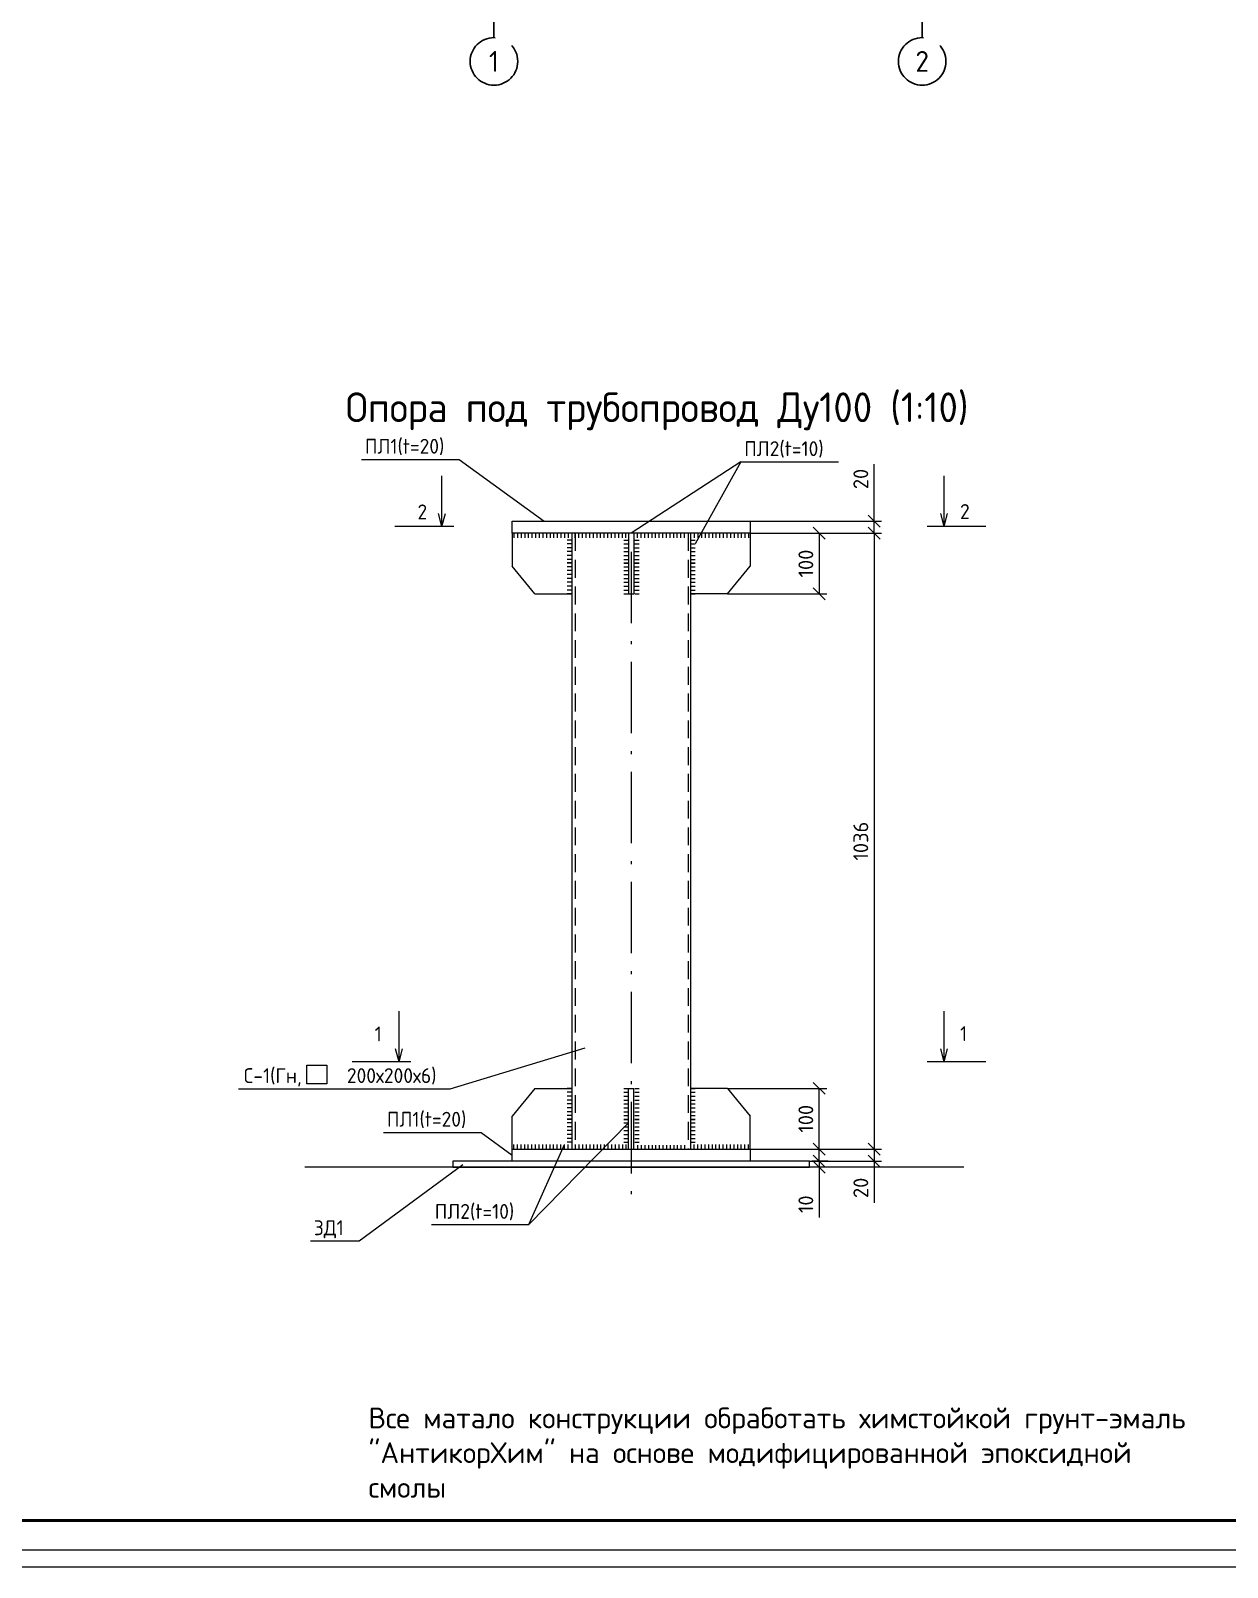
# Model space of a CAD drawing. Header units: millimetres. Extents: x 1601 to 15402, y -324 to 12625.
# Drawn here: x 11377.6 to 11578.7, y 318.2 to 576.6 of the extents above; entities that cross this region are included whole.
import ezdxf

# ---------------------------------------------------------------- set-up
doc = ezdxf.new("R2010")
doc.units = ezdxf.units.MM
for name, pattern in [('ACAD_ISO10W100', [18.5, 12, -3, 0.5, -3]), ('HIDDEN', [0.375, 0.25, -0.125]), ('осевая2', [28.575, 19.05, -3.175, 3.175, -3.175])]:
    doc.linetypes.add(name, pattern=pattern)
doc.layers.add('Осевая', color=2, linetype='осевая2', lineweight=30)
doc.layers.add('Основной', color=1, linetype='Continuous', lineweight=60)
doc.layers.add('РАЗМЕР', color=7, linetype='Continuous')
doc.styles.add('-ISOCPEUR-', font='isocpeur.TTF')
doc.styles.add('GOST', font='GOST Common.ttf')
doc.styles.get("Standard").update_dxf_attribs({"font": 'GOST Common.ttf'})
doc.dimstyles.new('М 1 к 50', dxfattribs={"dimtxt": 2.5, "dimasz": 2, "dimexe": 1.25, "dimexo": 0, "dimgap": 1, "dimtad": 1, "dimdec": 0, "dimlfac": 50, "dimzin": 0, "dimdsep": 46, "dimtxsty": 'GOST', "dimblk": 'OBLIQUE', "dimcen": 0, "dimclrd": 256, "dimclre": 256, "dimclrt": 256, "dimazin": 2, "dimtfac": 1, "dimtdec": 0, "dimtmove": 0, "dimatfit": 3, "dimldrblk": 'NONE', "dimfxl": 1.25, "dimtolj": 1, "dimtzin": 0, "dimlwd": -1, "dimlwe": -1, "dimarcsym": 2})

# ---------------------------------------------------------------- blocks, each defined once
blk = doc.blocks.new('_Oblique')
at = {"color": 0, "linetype": 'ByBlock', "lineweight": -2}
blk.add_line((-0.5, -0.5), (0.5, 0.5), dxfattribs=at)
blk = doc.blocks.new('*D809')
at = {"transparency": 16777216}
for p, q in [((11519.37, 494.13), (11519.37, 503.73)), ((11498.51, 494.13), (11520.62, 494.13)), ((11519.37, 492.13), (11519.37, 494.13)), ((11498.51, 492.13), (11520.62, 492.13))]:
    blk.add_line(p, q, dxfattribs=at)
at = {"layer": 'Defpoints', "color": 0, "transparency": 16777216}
for p in [(11498.51, 494.13), (11498.51, 492.13), (11519.37, 492.13)]:
    blk.add_point(p, dxfattribs=at)
at = {"transparency": 16777216, "xscale": 2, "yscale": 2, "zscale": 2}
for p, rotation in [((11519.37, 494.13), 90), ((11519.37, 492.13), 270)]:
    blk.add_blockref('_Oblique', p, dxfattribs=dict(at, rotation=rotation))
at = {"transparency": 16777216, "insert": (11517.12, 501.23), "char_height": 2.5, "attachment_point": 5, "rotation": 90, "style": '-ISOCPEUR-'}
blk.add_mtext('\\A1;20', dxfattribs=at)
blk = doc.blocks.new('_None')
blk = doc.blocks.new('*D788')
at = {"transparency": 16777216}
for p, q in [((11498.51, 492.13), (11511.38, 492.13)), ((11510.13, 492.13), (11510.13, 481.9)), ((11494.71, 481.9), (11511.38, 481.9))]:
    blk.add_line(p, q, dxfattribs=at)
at = {"layer": 'Defpoints', "color": 0, "transparency": 16777216}
for p in [(11498.51, 492.13), (11494.71, 481.9), (11510.13, 481.9)]:
    blk.add_point(p, dxfattribs=at)
at = {"transparency": 16777216, "xscale": 2, "yscale": 2, "zscale": 2}
for p, rotation in [((11510.13, 492.13), 90), ((11510.13, 481.9), 270)]:
    blk.add_blockref('_Oblique', p, dxfattribs=dict(at, rotation=rotation))
at = {"transparency": 16777216, "insert": (11507.88, 487.01), "char_height": 2.5, "attachment_point": 5, "rotation": 90, "style": '-ISOCPEUR-'}
blk.add_mtext('\\A1;100', dxfattribs=at)
blk = doc.blocks.new('*D810')
at = {"transparency": 16777216}
for p, q in [((11519.37, 388.53), (11520.62, 388.53)), ((11519.37, 388.53), (11519.37, 386.53)), ((11508.51, 386.53), (11520.62, 386.53)), ((11519.37, 386.53), (11519.37, 379.53))]:
    blk.add_line(p, q, dxfattribs=at)
at = {"layer": 'Defpoints', "color": 0, "transparency": 16777216}
for p in [(11519.37, 388.53), (11508.51, 386.53), (11519.37, 386.53)]:
    blk.add_point(p, dxfattribs=at)
at = {"transparency": 16777216, "xscale": 2, "yscale": 2, "zscale": 2}
for p, rotation in [((11519.37, 388.53), 90), ((11519.37, 386.53), 270)]:
    blk.add_blockref('_Oblique', p, dxfattribs=dict(at, rotation=rotation))
at = {"transparency": 16777216, "insert": (11517.12, 382.03), "char_height": 2.5, "attachment_point": 5, "rotation": 90, "style": '-ISOCPEUR-'}
blk.add_mtext('\\A1;20', dxfattribs=at)
blk = doc.blocks.new('*D789')
at = {"transparency": 16777216}
for p, q in [((11510.13, 386.53), (11510.13, 388.53)), ((11511.65, 386.53), (11508.88, 386.53)), ((11511.4, 385.53), (11508.88, 385.53)), ((11510.13, 386.53), (11510.13, 385.53)), ((11510.13, 385.53), (11510.13, 377.03))]:
    blk.add_line(p, q, dxfattribs=at)
at = {"layer": 'Defpoints', "color": 0, "transparency": 16777216}
for p in [(11510.13, 385.53), (11511.4, 385.53), (11511.65, 386.53)]:
    blk.add_point(p, dxfattribs=at)
at = {"transparency": 16777216, "xscale": 2, "yscale": 2, "zscale": 2}
for p, rotation in [((11510.13, 386.53), 270), ((11510.13, 385.53), 90)]:
    blk.add_blockref('_Oblique', p, dxfattribs=dict(at, rotation=rotation))
at = {"transparency": 16777216, "insert": (11507.88, 379.28), "char_height": 2.5, "attachment_point": 5, "rotation": 90, "style": '-ISOCPEUR-'}
blk.add_mtext('\\A1;10', dxfattribs=at)
blk = doc.blocks.new('*D790')
at = {"transparency": 16777216}
for p, q in [((11519.37, 492.13), (11520.62, 492.13)), ((11519.37, 492.13), (11519.37, 388.53)), ((11511.38, 388.53), (11520.62, 388.53))]:
    blk.add_line(p, q, dxfattribs=at)
at = {"layer": 'Defpoints', "color": 0, "transparency": 16777216}
for p in [(11519.37, 492.13), (11511.38, 388.53), (11519.37, 388.53)]:
    blk.add_point(p, dxfattribs=at)
at = {"transparency": 16777216, "xscale": 2, "yscale": 2, "zscale": 2}
for p, rotation in [((11519.37, 492.13), 90), ((11519.37, 388.53), 270)]:
    blk.add_blockref('_Oblique', p, dxfattribs=dict(at, rotation=rotation))
at = {"transparency": 16777216, "insert": (11517.12, 440.33), "char_height": 2.5, "width": 4.3278, "attachment_point": 5, "rotation": 90, "style": '-ISOCPEUR-'}
blk.add_mtext('\\A1;1036', dxfattribs=at)
blk = doc.blocks.new('*D791')
at = {"transparency": 16777216}
for p, q in [((11494.71, 398.76), (11511.38, 398.76)), ((11510.13, 388.53), (11510.13, 398.76)), ((11498.51, 388.53), (11511.38, 388.53))]:
    blk.add_line(p, q, dxfattribs=at)
at = {"layer": 'Defpoints', "color": 0, "transparency": 16777216}
for p in [(11494.71, 398.76), (11510.13, 398.76), (11498.51, 388.53)]:
    blk.add_point(p, dxfattribs=at)
at = {"transparency": 16777216, "xscale": 2, "yscale": 2, "zscale": 2}
for p, rotation in [((11510.13, 398.76), 90), ((11510.13, 388.53), 270)]:
    blk.add_blockref('_Oblique', p, dxfattribs=dict(at, rotation=rotation))
at = {"transparency": 16777216, "insert": (11507.88, 393.65), "char_height": 2.5, "width": 2.259, "attachment_point": 5, "rotation": 90, "style": '-ISOCPEUR-'}
blk.add_mtext('\\A1;100', dxfattribs=at)

msp = doc.modelspace()

# ---------------------------------------------------------------- linework, layer by layer
at = {"color": 18, "true_color": 0x000000}
for p, q in [((11433.1744, 504.5104), (11449.5736, 504.5104)), ((11449.5736, 504.5104), (11463.8765, 494.1303)), ((11496.9454, 504.1026), (11478.5109, 492.1303)), ((11496.9454, 504.1026), (11489.2854, 490.311)), ((11496.9454, 504.1026), (11513.3445, 504.1026)), ((11446.6893, 493.2588), (11446.6893, 501.7694)), ((11531.1326, 493.2588), (11531.1326, 501.7694)), ((11446.6893, 493.2588), (11446.1025, 495.4408)), ((11446.6893, 493.2588), (11447.2761, 495.4408)), ((11478.5109, 494.1303), (11491.0109, 494.1303)), ((11531.1326, 493.2588), (11530.5458, 495.4408)), ((11531.1326, 493.2588), (11531.7194, 495.4408)), ((11448.6855, 493.2588), (11438.794, 493.2588)), ((11458.5109, 492.1303), (11458.5109, 486.5722)), ((11458.7829, 492.1303), (11458.7829, 491.3376)), ((11459.3909, 492.1303), (11459.3909, 491.3376)), ((11459.9989, 492.1303), (11459.9989, 491.3376)), ((11460.6069, 492.1303), (11460.6069, 491.3376)), ((11461.2149, 492.1303), (11461.2149, 491.3376)), ((11461.8229, 492.1303), (11461.8229, 491.3376)), ((11462.4309, 492.1303), (11462.4309, 491.3376)), ((11463.0389, 492.1303), (11463.0389, 491.3376)), ((11463.6469, 492.1303), (11463.6469, 491.3376)), ((11464.2549, 492.1303), (11464.2549, 491.3376)), ((11464.8629, 492.1303), (11464.8629, 491.3376)), ((11465.4709, 492.1303), (11465.4709, 491.3376)), ((11466.0789, 492.1303), (11466.0789, 491.3376)), ((11466.6869, 492.1303), (11466.6869, 491.3376)), ((11467.2949, 492.1303), (11467.2949, 491.3376)), ((11468.5109, 490.9628), (11467.7364, 490.9628)), ((11467.9029, 492.1303), (11467.9029, 491.3376)), ((11468.5109, 492.1303), (11468.5109, 388.5303)), ((11469.1189, 491.3597), (11469.1189, 492.1524)), ((11469.7269, 491.3597), (11469.7269, 492.1524)), ((11470.3349, 491.3597), (11470.3349, 492.1524)), ((11470.9429, 491.3597), (11470.9429, 492.1524)), ((11471.5509, 491.3597), (11471.5509, 492.1524)), ((11472.1589, 491.3597), (11472.1589, 492.1524)), ((11472.7669, 491.3597), (11472.7669, 492.1524)), ((11473.3749, 491.3597), (11473.3749, 492.1524)), ((11473.9829, 491.3597), (11473.9829, 492.1524)), ((11474.591, 491.3597), (11474.591, 492.1524)), ((11475.199, 491.3597), (11475.199, 492.1524)), ((11475.807, 491.3597), (11475.807, 492.1524)), ((11476.415, 491.3597), (11476.415, 492.1524)), ((11477.023, 491.3597), (11477.023, 492.1524)), ((11477.2586, 490.9628), (11478.0331, 490.9628)), ((11477.631, 491.3597), (11477.631, 492.1524)), ((11478.0515, 492.1303), (11478.0331, 481.9073)), ((11478.9703, 492.1303), (11478.9703, 481.9073)), ((11479.1033, 490.9628), (11479.8778, 490.9628)), ((11479.5783, 491.3376), (11479.5783, 492.1303)), ((11480.1863, 491.3376), (11480.1863, 492.1303)), ((11480.7943, 491.3376), (11480.7943, 492.1303)), ((11481.4023, 491.3376), (11481.4023, 492.1303)), ((11482.0103, 491.3376), (11482.0103, 492.1303)), ((11482.6184, 491.3376), (11482.6184, 492.1303)), ((11483.2264, 491.3376), (11483.2264, 492.1303)), ((11483.8344, 491.3376), (11483.8344, 492.1303)), ((11484.4424, 491.3376), (11484.4424, 492.1303)), ((11485.0504, 491.3376), (11485.0504, 492.1303)), ((11485.6584, 491.3376), (11485.6584, 492.1303)), ((11486.2664, 491.3376), (11486.2664, 492.1303)), ((11486.8744, 491.3376), (11486.8744, 492.1303)), ((11487.4824, 491.3376), (11487.4824, 492.1303)), ((11488.5109, 492.1303), (11488.5109, 388.5303)), ((11488.5109, 490.9628), (11489.2854, 490.9628)), ((11489.1189, 492.1303), (11489.1189, 491.3376)), ((11489.7269, 492.1303), (11489.7269, 491.3376)), ((11490.3349, 492.1303), (11490.3349, 491.3376)), ((11490.9429, 492.1303), (11490.9429, 491.3376)), ((11491.5509, 492.1303), (11491.5509, 491.3376)), ((11492.1589, 492.1303), (11492.1589, 491.3376)), ((11492.7669, 492.1303), (11492.7669, 491.3376)), ((11493.3749, 492.1303), (11493.3749, 491.3376)), ((11493.9829, 492.1303), (11493.9829, 491.3376)), ((11494.591, 492.1303), (11494.591, 491.3376)), ((11495.199, 492.1303), (11495.199, 491.3376)), ((11495.807, 492.1303), (11495.807, 491.3376)), ((11496.415, 492.1303), (11496.415, 491.3376)), ((11497.023, 492.1303), (11497.023, 491.3376)), ((11497.631, 492.1303), (11497.631, 491.3376)), ((11498.239, 492.1303), (11498.239, 491.3376)), ((11498.5109, 492.1303), (11498.5109, 486.5722)), ((11538.1397, 493.2588), (11528.2483, 493.2588)), ((11468.5109, 490.311), (11467.7364, 490.311)), ((11468.5109, 489.6592), (11467.7364, 489.6592)), ((11468.5109, 489.0075), (11467.7364, 489.0075)), ((11468.5109, 489.0075), (11467.7364, 489.0075)), ((11468.5109, 488.3557), (11467.7364, 488.3557)), ((11477.2586, 490.311), (11478.0331, 490.311)), ((11477.2586, 489.6592), (11478.0331, 489.6592)), ((11477.2586, 489.0075), (11478.0331, 489.0075)), ((11477.2586, 489.0075), (11478.0331, 489.0075)), ((11477.2586, 488.3557), (11478.0331, 488.3557)), ((11479.1033, 490.311), (11479.8778, 490.311)), ((11479.1033, 489.6592), (11479.8778, 489.6592)), ((11479.1033, 489.0075), (11479.8778, 489.0075)), ((11479.1033, 489.0075), (11479.8778, 489.0075)), ((11479.1033, 488.3557), (11479.8778, 488.3557)), ((11488.5109, 490.311), (11489.2854, 490.311)), ((11488.5109, 489.6592), (11489.2854, 489.6592)), ((11488.5109, 489.0075), (11489.2854, 489.0075)), ((11488.5109, 489.0075), (11489.2854, 489.0075)), ((11488.5109, 488.3557), (11489.2854, 488.3557)), ((11462.3079, 481.8959), (11458.5109, 486.5722)), ((11468.5109, 487.7039), (11467.7364, 487.7039)), ((11468.5109, 487.1215), (11467.7364, 487.1215)), ((11468.5109, 487.0521), (11467.7364, 487.0521)), ((11468.5109, 486.4697), (11467.7364, 486.4697)), ((11468.5109, 485.8179), (11467.7364, 485.8179)), ((11477.2586, 487.7039), (11478.0331, 487.7039)), ((11477.2586, 487.1215), (11478.0331, 487.1215)), ((11477.2586, 487.0521), (11478.0331, 487.0521)), ((11477.2586, 486.4697), (11478.0331, 486.4697)), ((11477.2586, 485.8179), (11478.0331, 485.8179)), ((11479.1033, 487.7039), (11479.8778, 487.7039)), ((11479.1033, 487.1215), (11479.8778, 487.1215)), ((11479.1033, 487.0521), (11479.8778, 487.0521)), ((11479.1033, 486.4697), (11479.8778, 486.4697)), ((11479.1033, 485.8179), (11479.8778, 485.8179)), ((11488.5109, 487.7039), (11489.2854, 487.7039)), ((11488.5109, 487.1215), (11489.2854, 487.1215)), ((11488.5109, 487.0521), (11489.2854, 487.0521)), ((11488.5109, 486.4697), (11489.2854, 486.4697)), ((11488.5109, 485.8179), (11489.2854, 485.8179)), ((11494.7139, 481.8959), (11498.5109, 486.5722)), ((11468.5109, 485.1662), (11467.7364, 485.1662)), ((11468.5109, 485.1662), (11467.7364, 485.1662)), ((11468.5109, 484.5144), (11467.7364, 484.5144)), ((11468.5109, 483.8626), (11467.7364, 483.8626)), ((11468.5109, 483.2108), (11467.7364, 483.2108)), ((11468.5109, 483.2108), (11467.7364, 483.2108)), ((11477.2586, 485.1662), (11478.0331, 485.1662)), ((11477.2586, 485.1662), (11478.0331, 485.1662)), ((11477.2586, 484.5144), (11478.0331, 484.5144)), ((11477.2586, 483.8626), (11478.0331, 483.8626)), ((11477.2586, 483.2108), (11478.0331, 483.2108)), ((11477.2586, 483.2108), (11478.0331, 483.2108)), ((11479.1033, 485.1662), (11479.8778, 485.1662)), ((11479.1033, 485.1662), (11479.8778, 485.1662)), ((11479.1033, 484.5144), (11479.8778, 484.5144)), ((11479.1033, 483.8626), (11479.8778, 483.8626)), ((11479.1033, 483.2108), (11479.8778, 483.2108)), ((11479.1033, 483.2108), (11479.8778, 483.2108)), ((11488.5109, 485.1662), (11489.2854, 485.1662)), ((11488.5109, 485.1662), (11489.2854, 485.1662)), ((11488.5109, 484.5144), (11489.2854, 484.5144)), ((11488.5109, 483.8626), (11489.2854, 483.8626)), ((11488.5109, 483.2108), (11489.2854, 483.2108)), ((11488.5109, 483.2108), (11489.2854, 483.2108)), ((11462.3079, 481.8959), (11468.5109, 481.8959)), ((11468.5109, 482.5591), (11467.7364, 482.5591)), ((11468.5109, 481.9073), (11467.7364, 481.9073)), ((11477.2586, 482.5591), (11478.0331, 482.5591)), ((11477.2586, 481.9073), (11478.0331, 481.9073)), ((11479.1033, 482.5591), (11479.8778, 482.5591)), ((11479.1033, 481.9073), (11479.8778, 481.9073)), ((11488.5109, 482.5591), (11489.2854, 482.5591)), ((11488.5109, 481.9073), (11489.2854, 481.9073)), ((11494.7139, 481.8959), (11488.5109, 481.8959)), ((11439.4871, 403.2269), (11439.4871, 411.7375)), ((11531.1326, 403.2269), (11531.1326, 411.7375)), ((11441.4833, 403.2269), (11431.5918, 403.2269)), ((11439.4871, 403.2269), (11438.9003, 405.4089)), ((11439.4871, 403.2269), (11440.0739, 405.4089)), ((11448.082, 398.6888), (11470.7603, 405.5673)), ((11538.1397, 403.2269), (11528.2483, 403.2269)), ((11531.1326, 403.2269), (11530.5458, 405.4089)), ((11531.1326, 403.2269), (11531.7194, 405.4089)), ((11412.4658, 398.6888), (11448.082, 398.6888)), ((11462.3079, 398.7647), (11458.5109, 394.0884)), ((11462.3079, 398.7647), (11468.5109, 398.7647)), ((11468.5109, 398.7533), (11467.7364, 398.7533)), ((11468.5109, 398.1015), (11467.7364, 398.1015)), ((11477.2586, 398.7533), (11478.0331, 398.7533)), ((11477.2586, 398.1015), (11478.0331, 398.1015)), ((11478.0515, 388.5303), (11478.0331, 398.7533)), ((11478.9703, 388.5303), (11478.9703, 398.7533)), ((11479.1033, 398.7533), (11479.8778, 398.7533)), ((11479.1033, 398.1015), (11479.8778, 398.1015)), ((11494.7139, 398.7647), (11488.5109, 398.7647)), ((11488.5109, 398.7533), (11489.2854, 398.7533)), ((11488.5109, 398.1015), (11489.2854, 398.1015)), ((11494.7139, 398.7647), (11498.5109, 394.0884)), ((11468.5109, 397.4498), (11467.7364, 397.4498)), ((11468.5109, 397.4498), (11467.7364, 397.4498)), ((11468.5109, 396.798), (11467.7364, 396.798)), ((11468.5109, 396.1462), (11467.7364, 396.1462)), ((11468.5109, 395.4945), (11467.7364, 395.4945)), ((11468.5109, 395.4945), (11467.7364, 395.4945)), ((11477.2586, 397.4498), (11478.0331, 397.4498)), ((11477.2586, 397.4498), (11478.0331, 397.4498)), ((11477.2586, 396.798), (11478.0331, 396.798)), ((11477.2586, 396.1462), (11478.0331, 396.1462)), ((11477.2586, 395.4945), (11478.0331, 395.4945)), ((11477.2586, 395.4945), (11478.0331, 395.4945)), ((11479.1033, 397.4498), (11479.8778, 397.4498)), ((11479.1033, 397.4498), (11479.8778, 397.4498)), ((11479.1033, 396.798), (11479.8778, 396.798)), ((11479.1033, 396.1462), (11479.8778, 396.1462)), ((11479.1033, 395.4945), (11479.8778, 395.4945)), ((11479.1033, 395.4945), (11479.8778, 395.4945)), ((11488.5109, 397.4498), (11489.2854, 397.4498)), ((11488.5109, 397.4498), (11489.2854, 397.4498)), ((11488.5109, 396.798), (11489.2854, 396.798)), ((11488.5109, 396.1462), (11489.2854, 396.1462)), ((11488.5109, 395.4945), (11489.2854, 395.4945)), ((11488.5109, 395.4945), (11489.2854, 395.4945)), ((11458.5109, 388.5303), (11458.5109, 394.0884)), ((11461.3237, 375.852), (11478.0331, 392.9567)), ((11468.5109, 394.8427), (11467.7364, 394.8427)), ((11468.5109, 394.1909), (11467.7364, 394.1909)), ((11468.5109, 393.6085), (11467.7364, 393.6085)), ((11468.5109, 393.5391), (11467.7364, 393.5391)), ((11468.5109, 392.9567), (11467.7364, 392.9567)), ((11477.2586, 394.8427), (11478.0331, 394.8427)), ((11477.2586, 394.1909), (11478.0331, 394.1909)), ((11477.2586, 393.6085), (11478.0331, 393.6085)), ((11477.2586, 393.5391), (11478.0331, 393.5391)), ((11477.2586, 392.9567), (11478.0331, 392.9567)), ((11479.1033, 394.8427), (11479.8778, 394.8427)), ((11479.1033, 394.1909), (11479.8778, 394.1909)), ((11479.1033, 393.6085), (11479.8778, 393.6085)), ((11479.1033, 393.5391), (11479.8778, 393.5391)), ((11479.1033, 392.9567), (11479.8778, 392.9567)), ((11488.5109, 394.8427), (11489.2854, 394.8427)), ((11488.5109, 394.1909), (11489.2854, 394.1909)), ((11488.5109, 393.6085), (11489.2854, 393.6085)), ((11488.5109, 393.5391), (11489.2854, 393.5391)), ((11488.5109, 392.9567), (11489.2854, 392.9567)), ((11498.5109, 388.5303), (11498.5109, 394.0884)), ((11436.8721, 391.3548), (11453.2713, 391.3548)), ((11453.2713, 391.3548), (11458.5109, 387.5303)), ((11468.5109, 392.3049), (11467.7364, 392.3049)), ((11468.5109, 391.6532), (11467.7364, 391.6532)), ((11468.5109, 391.6532), (11467.7364, 391.6532)), ((11468.5109, 391.0014), (11467.7364, 391.0014)), ((11468.5109, 390.3496), (11467.7364, 390.3496)), ((11477.2586, 392.3049), (11478.0331, 392.3049)), ((11477.2586, 391.6532), (11478.0331, 391.6532)), ((11477.2586, 391.6532), (11478.0331, 391.6532)), ((11477.2586, 391.0014), (11478.0331, 391.0014)), ((11477.2586, 390.3496), (11478.0331, 390.3496)), ((11479.1033, 392.3049), (11479.8778, 392.3049)), ((11479.1033, 391.6532), (11479.8778, 391.6532)), ((11479.1033, 391.6532), (11479.8778, 391.6532)), ((11479.1033, 391.0014), (11479.8778, 391.0014)), ((11479.1033, 390.3496), (11479.8778, 390.3496)), ((11488.5109, 392.3049), (11489.2854, 392.3049)), ((11488.5109, 391.6532), (11489.2854, 391.6532)), ((11488.5109, 391.6532), (11489.2854, 391.6532)), ((11488.5109, 391.0014), (11489.2854, 391.0014)), ((11488.5109, 390.3496), (11489.2854, 390.3496)), ((11458.7829, 388.5303), (11458.7829, 389.323)), ((11459.3909, 388.5303), (11459.3909, 389.323)), ((11459.9989, 388.5303), (11459.9989, 389.323)), ((11460.6069, 388.5303), (11460.6069, 389.323)), ((11461.2149, 388.5303), (11461.2149, 389.323)), ((11461.3237, 375.852), (11467.2949, 389.323)), ((11461.8229, 388.5303), (11461.8229, 389.323)), ((11462.4309, 388.5303), (11462.4309, 389.323)), ((11463.0389, 388.5303), (11463.0389, 389.323)), ((11463.6469, 388.5303), (11463.6469, 389.323)), ((11464.2549, 388.5303), (11464.2549, 389.323)), ((11464.8629, 388.5303), (11464.8629, 389.323)), ((11465.4709, 388.5303), (11465.4709, 389.323)), ((11466.0789, 388.5303), (11466.0789, 389.323)), ((11466.6869, 388.5303), (11466.6869, 389.323)), ((11467.2949, 388.5303), (11467.2949, 389.323)), ((11468.5109, 389.6978), (11467.7364, 389.6978)), ((11467.9029, 388.5303), (11467.9029, 389.323)), ((11469.1189, 389.3009), (11469.1189, 388.5082)), ((11469.7269, 389.3009), (11469.7269, 388.5082)), ((11470.3349, 389.3009), (11470.3349, 388.5082)), ((11470.9429, 389.3009), (11470.9429, 388.5082)), ((11471.5509, 389.3009), (11471.5509, 388.5082)), ((11472.1589, 389.3009), (11472.1589, 388.5082)), ((11472.7669, 389.3009), (11472.7669, 388.5082)), ((11473.3749, 389.3009), (11473.3749, 388.5082)), ((11473.9829, 389.3009), (11473.9829, 388.5082)), ((11474.591, 389.3009), (11474.591, 388.5082)), ((11475.199, 389.3009), (11475.199, 388.5082)), ((11475.807, 389.3009), (11475.807, 388.5082)), ((11476.415, 389.3009), (11476.415, 388.5082)), ((11477.023, 389.3009), (11477.023, 388.5082)), ((11477.2586, 389.6978), (11478.0331, 389.6978)), ((11477.631, 389.3009), (11477.631, 388.5082)), ((11479.1033, 389.6978), (11479.8778, 389.6978)), ((11479.5783, 389.222), (11479.5783, 388.4293)), ((11480.1863, 389.222), (11480.1863, 388.4293)), ((11480.7943, 389.222), (11480.7943, 388.4293)), ((11481.4023, 389.222), (11481.4023, 388.4293)), ((11482.0103, 389.222), (11482.0103, 388.4293)), ((11482.6184, 389.222), (11482.6184, 388.4293)), ((11483.2264, 389.222), (11483.2264, 388.4293)), ((11483.8344, 389.222), (11483.8344, 388.4293)), ((11484.4424, 389.222), (11484.4424, 388.4293)), ((11485.0504, 389.222), (11485.0504, 388.4293)), ((11485.6584, 389.222), (11485.6584, 388.4293)), ((11486.2664, 389.222), (11486.2664, 388.4293)), ((11486.8744, 389.222), (11486.8744, 388.4293)), ((11487.4824, 389.222), (11487.4824, 388.4293)), ((11488.5109, 389.6978), (11489.2854, 389.6978)), ((11489.1189, 388.5303), (11489.1189, 389.323)), ((11489.7269, 388.5303), (11489.7269, 389.323)), ((11490.3349, 388.5303), (11490.3349, 389.323)), ((11490.9429, 388.5303), (11490.9429, 389.323)), ((11491.5509, 388.5303), (11491.5509, 389.323)), ((11492.1589, 388.5303), (11492.1589, 389.323)), ((11492.7669, 388.5303), (11492.7669, 389.323)), ((11493.3749, 388.5303), (11493.3749, 389.323)), ((11493.9829, 388.5303), (11493.9829, 389.323)), ((11494.591, 388.5303), (11494.591, 389.323)), ((11495.199, 388.5303), (11495.199, 389.323)), ((11495.807, 388.5303), (11495.807, 389.323)), ((11496.415, 388.5303), (11496.415, 389.323)), ((11497.023, 388.5303), (11497.023, 389.323)), ((11497.631, 388.5303), (11497.631, 389.323)), ((11498.239, 388.5303), (11498.239, 389.323)), ((11534.4597, 385.5303), (11423.6115, 385.5303)), ((11432.787, 373.1017), (11450.2033, 385.982)), ((11444.9245, 375.852), (11461.3237, 375.852)), ((11424.5874, 373.1017), (11432.787, 373.1017))]:
    msp.add_line(p, q, dxfattribs=at)
at = {"color": 18, "linetype": 'HIDDEN', "ltscale": 12, "true_color": 0x000000}
for p, q in [((11469.1189, 492.1303), (11469.1189, 388.5303)), ((11488.0904, 492.1303), (11488.0904, 388.5303))]:
    msp.add_line(p, q, dxfattribs=at)
at = {"color": 18, "linetype": 'ACAD_ISO10W100', "true_color": 0x000000}
msp.add_line((11478.5109, 488.9726), (11478.5109, 379.0555), dxfattribs=at)
for p, q in [((11478.0331, 481.9073), (11478.9703, 481.9073)), ((11478.0331, 398.7533), (11478.9703, 398.7533)), ((15402.2532, 318.2356), (5591.2496, 318.2356))]:
    msp.add_line(p, q)
msp.add_lwpolyline([(11202.9391, 741.0927), (11796.9391, 741.0927), (11796.9391, 321.0927), (11202.9391, 321.0927)], close=True)
at = {"const_width": 0.5}
msp.add_lwpolyline([(11222.9391, 736.0927), (11791.9391, 736.0927), (11791.9391, 326.0927), (11222.9391, 326.0927)], close=True, dxfattribs=at)
at = {"color": 18, "true_color": 0x000000}
for points in [[(11498.5109, 492.1303), (11458.5109, 492.1303), (11458.5109, 494.1303), (11498.5109, 494.1303)], [(11423.9673, 402.6533), (11427.3439, 402.6533), (11427.3439, 399.5136), (11423.9673, 399.5136)], [(11458.5109, 388.5303), (11498.5109, 388.5303), (11498.5109, 386.5303), (11458.5109, 386.5303)], [(11508.5109, 386.5303), (11448.5109, 386.5303), (11448.5109, 385.5303), (11508.5109, 385.5303)]]:
    msp.add_lwpolyline(points, close=True, dxfattribs=at)
at = {"layer": 'Осевая'}
for p, q in [((11455.4369, 699.2636), (11455.436, 575.4437)), ((11527.437, 699.2636), (11527.438, 575.4437))]:
    msp.add_line(p, q, dxfattribs=at)
for centre in [(11455.436, 571.4435), (11527.438, 571.4435)]:
    msp.add_circle(centre, 4.0002, dxfattribs=at)

# ---------------------------------------------------------------- texts
at = {"insert": (11434.3428, 345.0904), "char_height": 3.5, "width": 143.054545, "attachment_point": 1, "style": '-ISOCPEUR-'}
msp.add_mtext('Все матало конструкции обработать химстойкой грунт-эмаль "АнтикорХим" на основе модифицированной эпоксидной смолы', dxfattribs=at)
at = {"layer": 'Основной', "char_height": 3.5, "attachment_point": 5}
for s, insert in [('1', (11455.436, 571.4435)), ('2', (11527.438, 571.4435))]:
    msp.add_mtext_dynamic_manual_height_columns(s, width=5.739849, gutter_width=12.5, heights=[0], dxfattribs=dict(at, insert=insert))
at = {"layer": 'РАЗМЕР', "color": 18, "true_color": 0x000000}
for s, height, p in [('Опора под трубопровод Ду100 (1:10)', 5, (11430.4935, 510.7824)), ('ПЛ1(t=20)', 2.5, (11433.7387, 505.4781)), ('ПЛ2(t=10)', 2.5, (11497.5097, 505.0703)), ('2', 2.5, (11442.5766, 494.4473)), ('2', 2.5, (11533.7995, 494.5062)), ('1', 2.5, (11435.3744, 406.6654)), ('1', 2.5, (11533.7995, 406.7243)), ('С-1(Гн,     200х200х6)', 2.5, (11413.3816, 399.6566)), ('ПЛ1(t=20)', 2.5, (11437.4364, 392.3225)), ('ПЛ2(t=10)', 2.5, (11445.4888, 376.8198)), ('ЗД1', 2.5, (11425.1517, 374.0694))]:
    msp.add_text(s, height=height, dxfattribs=at).set_placement(p)

# ---------------------------------------------------------------- dimensions: what is measured, and where the dimension line sits
at = {"color": 18, "true_color": 0x000000}
dim = msp.add_linear_dim(base=(11519.3699, 492.1303), p1=(11498.5109, 494.1303), p2=(11498.5109, 492.1303), angle=90, text='20', dimstyle='М 1 к 50', override={"dimtxsty": '-ISOCPEUR-'}, dxfattribs=at)
dim.commit()
dim.dimension.update_dxf_attribs({"geometry": '*D809', "text_midpoint": (11519.3699, 501.2303), "dimtype": 160})
for base, p1, p2, text, picture, middle in [((11510.1268, 481.8959), (11498.5109, 492.1303), (11494.7139, 481.8959), '100', '*D788', (11507.8768, 487.0131)), ((11519.3699, 388.5303), (11519.3699, 492.1303), (11511.3768, 388.5303), '1036', '*D790', (11517.1199, 440.3303)), ((11510.1268, 398.7647), (11498.5109, 388.5303), (11494.7139, 398.7647), '100', '*D791', (11507.8768, 393.6475)), ((11510.1268, 385.5303), (11511.6549, 386.5303), (11511.4049, 385.5303), '10', '*D789', (11507.8768, 379.2803)), ((11519.3699, 386.5303), (11519.3699, 388.5303), (11508.5109, 386.5303), '20', '*D810', (11517.1199, 382.0303))]:
    dim = msp.add_linear_dim(base=base, p1=p1, p2=p2, angle=90, text=text, dimstyle='М 1 к 50', override={"dimtxsty": '-ISOCPEUR-'}, dxfattribs=at)
    dim.commit()
    dim.dimension.update_dxf_attribs({"geometry": picture, "text_midpoint": middle})

doc.saveas('drawing.dxf')
